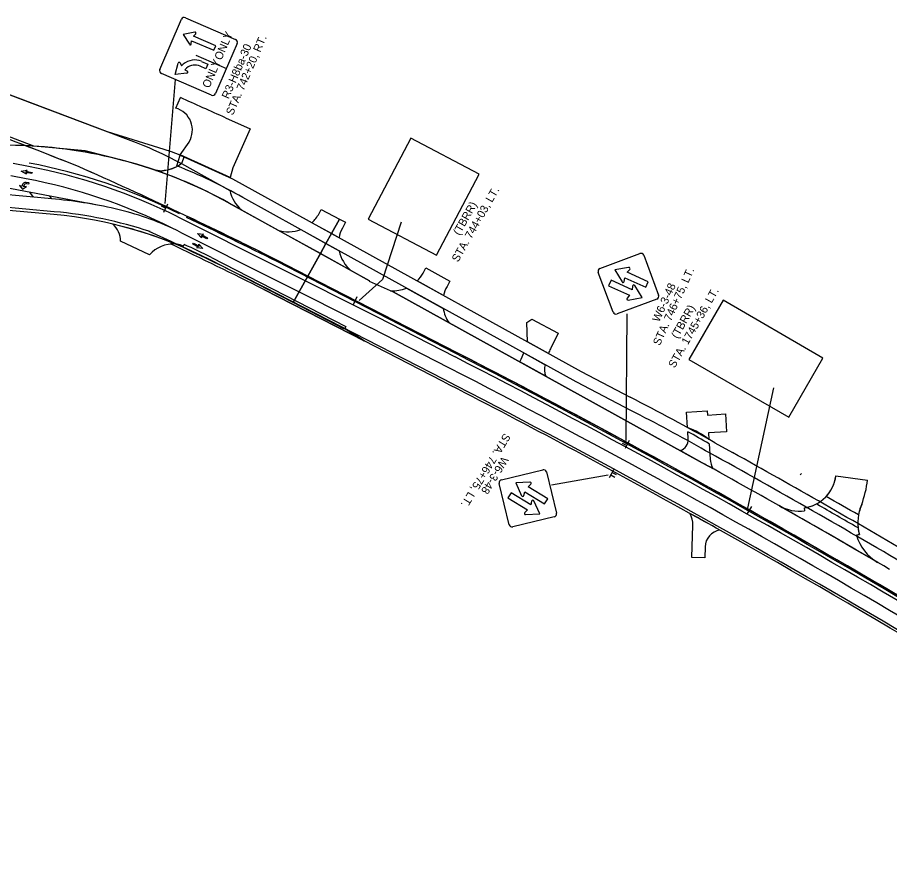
# Model space of a CAD drawing. Extents: x 134216 to 153379, y 327065 to 342138.
# Drawn here: x 146148 to 146911, y 332096 to 332830 of the extents above; entities that cross this region are included whole.
import ezdxf

# ---------------------------------------------------------------- set-up
doc = ezdxf.new("R2010")
doc.units = 0
for name, color, linetype in [('MT_P_Cells', 7, 'Continuous'), ('MT_P_CL_Double_Solid', 7, 'Continuous'), ('MT_P_Dotted_Line', 7, 'Continuous'), ('MT_P_Drums', 7, 'Continuous'), ('MT_P_Edge_Line', 7, 'Continuous'), ('MT_P_Temp_Road', 7, 'Continuous'), ('MT_P_Transverse_Line', 7, 'Continuous'), ('MT_P_Work_Area', 7, 'Continuous'), ('MT_X_Work_Area', 7, 'Continuous'), ('PM_P_Cells', 7, 'Continuous'), ('SC_Shading1', 7, 'Continuous'), ('SN_P_Signs', 7, 'Continuous'), ('SN_P_Text', 7, 'Continuous')]:
    doc.layers.add(name, color=color, linetype=linetype)

msp = doc.modelspace()

# ---------------------------------------------------------------- linework, layer by layer
at = {"layer": 'MT_P_Cells'}
for p, q in [((146151.59, 332695.16), (146156.81, 332696.04)), ((146151.59, 332695.16), (146151.59, 332695.16)), ((146156.23, 332692.61), (146151.59, 332695.16)), ((146160.88, 332693.09), (146155.45, 332694)), ((146155.45, 332694), (146156.23, 332692.61)), ((146156.81, 332696.04), (146155.62, 332694.98)), ((146155.62, 332694.98), (146161.04, 332694.07)), ((146161.04, 332694.07), (146160.88, 332693.09)), ((146160.96, 332693.58), (146160.96, 332693.58)), ((146305.78, 332640.71), (146305.78, 332640.71)), ((146305.78, 332640.71), (146311.03, 332639.98)), ((146309.45, 332636.89), (146305.78, 332640.71)), ((146311.03, 332639.98), (146309.57, 332639.33)), ((146301.85, 332631.18), (146302.31, 332632.07)), ((146302.31, 332632.07), (146307.2, 332629.57)), ((146314.02, 332635.94), (146309.12, 332638.44)), ((146309.12, 332638.44), (146309.45, 332636.89)), ((146309.57, 332639.33), (146314.47, 332636.83)), ((146314.47, 332636.83), (146314.02, 332635.94)), ((146314.24, 332636.39), (146314.24, 332636.39)), ((146306.75, 332628.68), (146301.85, 332631.18)), ((146302.08, 332631.62), (146302.08, 332631.62)), ((146305.3, 332628.03), (146306.75, 332628.68)), ((146310.54, 332627.3), (146305.3, 332628.03)), ((146307.2, 332629.57), (146306.88, 332631.12)), ((146306.88, 332631.12), (146310.54, 332627.3)), ((146310.54, 332627.3), (146310.54, 332627.3))]:
    msp.add_line(p, q, dxfattribs=at)
at = {"layer": 'MT_P_CL_Double_Solid'}
for p, q in [((146290.54, 332641.83), (146457.48, 332558.12)), ((146526.23, 332522.78), (146457.54, 332558.09))]:
    msp.add_line(p, q, dxfattribs=at)
msp.add_arc((143038.4, 325736.13), 7630.44, 56.584982, 62.800238, dxfattribs=at)
at = {"layer": 'MT_P_Dotted_Line'}
msp.add_arc((146064.6, 332208.09), 489, 63.36639, 79.23791, dxfattribs=at)
at = {"layer": 'MT_P_Drums'}
msp.add_lwpolyline([(146532, 332535.48), (146375.43, 332615.95), (146375.42, 332615.95)], dxfattribs=at)
for centre, radius, start, end in [((146064.6, 332208.09), 503, 63.36639, 79.23791), ((144634.43, 329153.93), 3875.13, 63.30294, 64.60728), ((143037.77, 325736.38), 7644.44, 56.584982, 62.800238)]:
    msp.add_arc(centre, radius, start, end, dxfattribs=at)
at = {"layer": 'MT_P_Edge_Line'}
for p, q in [((146157.97, 332699.3), (146144.66, 332701.83)), ((146218.49, 332665.4), (146107.78, 332686.45)), ((146155.92, 332688.49), (146142.6, 332691.02)), ((146181.53, 332670.6), (146061.11, 332681.63)), ((146180.53, 332659.64), (146051.28, 332671.48)), ((146288.75, 332655.04), (146462.41, 332567.95)), ((146521.2, 332513), (146364.73, 332593.42)), ((146462.57, 332567.87), (146531.26, 332532.57))]:
    msp.add_line(p, q, dxfattribs=at)
for centre, radius, start, end in [((146064.6, 332208.09), 500, 63.36639, 79.23791), ((146146.23, 332285.21), 387, 76.38676, 84.76614), ((146146.23, 332285.21), 376, 71.69505, 84.76614), ((146178.47, 332418.36), 250, 63.36639, 76.38676), ((144635.05, 329153.69), 3850.13, 63.30437, 64.97543), ((143038.4, 325736.13), 7641.44, 56.584982, 62.800238), ((143038.4, 325736.13), 7619.44, 56.584982, 62.800238)]:
    msp.add_arc(centre, radius, start, end, dxfattribs=at)
at = {"layer": 'MT_P_Temp_Road'}
msp.add_line((146363.82, 332591.63), (146451.65, 332546.49), dxfattribs=at)
msp.add_line((146363.82, 332591.63), (146451.65, 332546.49), dxfattribs=at)
msp.add_line((146363.82, 332591.63), (146451.65, 332546.49), dxfattribs=at)
msp.add_arc((144635.05, 329153.69), 3848.13, 63.3045, 64.65818, dxfattribs=at)
msp.add_arc((144635.05, 329153.69), 3848.13, 63.3045, 64.65818, dxfattribs=at)
msp.add_arc((144635.05, 329153.69), 3848.13, 63.3045, 64.65818, dxfattribs=at)
at = {"layer": 'MT_P_Transverse_Line'}
for p, q in [((146162.45, 332672.34), (146159.28, 332676.66)), ((146178.41, 332670.88), (146176.59, 332673.37)), ((146194.55, 332669.18), (146193.89, 332670.08)), ((146211.26, 332666.71), (146211.19, 332666.79))]:
    msp.add_line(p, q, dxfattribs=at)
at = {"layer": 'MT_P_Work_Area'}
for p, q in [((146330.32, 332741.81), (146351.91, 332732.1)), ((146291.81, 332701.7), (146334.13, 332678.29)), ((146344.46, 332661.14), (146333.05, 332667.45)), ((146376.5, 332616.6), (146376.51, 332616.59)), ((146376.52, 332616.59), (146533.08, 332536.13)), ((146521.13, 332586.26), (146497.98, 332599.07)), ((146488.63, 332592.81), (146520.8, 332575.01)), ((146610.66, 332515.58), (146587.78, 332528.24)), ((146735.28, 332460.8), (146734.88, 332467.11)), ((146753.59, 332456.57), (146754.45, 332443.09)), ((146758.55, 332457.4), (146773.94, 332448.87)), ((146747.48, 332439.89), (146728.16, 332450.58)), ((146753.29, 332448.89), (146750.44, 332450.47)), ((146834.19, 332430.44), (146833.11, 332429.34)), ((146864.38, 332428.44), (146892.14, 332424.75)), ((146886.96, 332403.4), (146885.71, 332399.89)), ((146836.71, 332400.42), (146837.06, 332397.94)), ((146882.5, 332376.47), (146884.9, 332377.15))]:
    msp.add_line(p, q, dxfattribs=at)
for points in [[(146021.1, 332807.53), (146218.01, 332733.05), (146252.26, 332720.09), (146258.02, 332717.84), (146263.13, 332715.72), (146266.84, 332714.12), (146275.34, 332710.21), (146281.12, 332707.37), (146287.06, 332704.29), (146291.81, 332701.7), (146290.08, 332700.46), (146288.06, 332699.24), (146285.48, 332697.98), (146282.2, 332696.78), (146279.57, 332696.11), (146276.54, 332695.65), (146273.58, 332695.14), (146272.69, 332695.54), (146270.79, 332695.63), (146269.45, 332695.76), (146264.93, 332697.28), (146253.96, 332700.75), (146243.22, 332703.81), (146207.41, 332712.98), (146182.27, 332715.33), (146162.72, 332717.01), (146114.11, 332735.41)], [(146070.68, 332788.78), (146226.7, 332729.76), (146276.46, 332714.49), (146282.89, 332712.21), (146294.28, 332707.94), (146291.81, 332701.7), (146290.08, 332700.46), (146288.06, 332699.24), (146285.48, 332697.98), (146282.2, 332696.78), (146279.57, 332696.11), (146276.54, 332695.65), (146273.58, 332695.14), (146272.69, 332695.54), (146270.79, 332695.63), (146269.45, 332695.76), (146264.93, 332697.28), (146253.96, 332700.75), (146243.22, 332703.81), (146206.91, 332713.03), (146182.27, 332715.33), (146162.72, 332717.01), (146114.11, 332735.41)], [(146107.67, 332774.78), (146150.01, 332758.77), (146218.01, 332733.05), (146252.26, 332720.09), (146258.02, 332717.84), (146263.13, 332715.72), (146266.84, 332714.12), (146275.34, 332710.21), (146281.12, 332707.37), (146287.06, 332704.29), (146291.81, 332701.7), (146290.08, 332700.46), (146288.06, 332699.24), (146285.48, 332697.98), (146282.2, 332696.78), (146279.57, 332696.11), (146276.54, 332695.65), (146273.58, 332695.14), (146272.69, 332695.54), (146270.79, 332695.63), (146269.45, 332695.76), (146264.93, 332697.28), (146253.96, 332700.75), (146243.22, 332703.81), (146207.41, 332712.98), (146182.27, 332715.33), (146162.72, 332717.01), (146114.11, 332735.41)], [(146286.75, 332750.35), (146290.85, 332759.54)], [(146351.91, 332732.1), (146336.66, 332697.98), (146334.33, 332689.7), (146290.77, 332709.42), (146298.52, 332720.65), (146298.49, 332720.66)], [(146287.83, 332699.66), (146290.73, 332709.26), (146336.58, 332688.29), (146423.03, 332640.53), (146418.22, 332631.76), (146345.39, 332672.05)], [(146333.05, 332667.45), (146413.38, 332623.01), (146402.45, 332603.26), (146376.51, 332616.59)], [(146412.22, 332658.18), (146413.95, 332661.5), (146430.03, 332653.1), (146423.06, 332640.51), (146405.93, 332649.99)], [(146429.65, 332636.87), (146423.06, 332640.51), (146430.03, 332653.1), (146435.22, 332650.39), (146432.56, 332645.29)], [(146396.14, 332643.98), (146418.22, 332631.76), (146413.38, 332623.01), (146376.12, 332643.62)], [(146684.95, 332485.7), (146637.81, 332510.36), (146637.03, 332510.71), (146418.22, 332631.76), (146423.06, 332640.51), (146641.5, 332519.67), (146684.3, 332497.31)], [(146440.1, 332608.23), (146413.38, 332623.01), (146418.22, 332631.76), (146429.76, 332625.38)], [(146533.13, 332536.1), (146402.45, 332603.26), (146413.38, 332623.01), (146456.29, 332599.27), (146456.06, 332598.83), (146476.95, 332589.56), (146747.48, 332439.89)], [(146503.17, 332605.91), (146505.74, 332610.56), (146526.74, 332598.94), (146524.17, 332594.29)], [(146525.91, 332562.47), (146476.95, 332589.56), (146474.82, 332590.5)], [(146612.86, 332535.51), (146594.42, 332545.72), (146593.98, 332562.79), (146598.28, 332565.46), (146621.4, 332553.34), (146614.69, 332539.71)], [(146589.14, 332530.6), (146591.33, 332536), (146609.88, 332525.73)], [(146734.65, 332470.66), (146733.79, 332484.21), (146751.74, 332485.35), (146751.98, 332481.59), (146767.66, 332482.59), (146768.65, 332467.1), (146752.98, 332466.11), (146753.35, 332460.29)], [(146847.49, 332403.73), (146847.3, 332403.84), (146847.3, 332403.84), (146847.3, 332403.84)], [(146883.77, 332382.88), (146883.77, 332382.87), (146883.23, 332383.19)]]:
    msp.add_lwpolyline(points, dxfattribs=at)
for centre, radius, start, end in [((86368.6, 199353.96), 146245.43, 65.7946932, 65.811645), ((146281.32, 332731.04), 20.06, 328.84864, 74.31984), ((144922.24, 329523.22), 3423.93, 68.05864, 68.89064), ((146138.21, 332315.25), 402.5, 61.04744, 87.55679), ((146273.55, 332725.5), 30, 261.84867, 307.48439), ((144635.05, 329153.69), 3876.13, 63.30268, 66.16178), ((146138.21, 332315.25), 402.5, 61.04744, 70.99201), ((146131.79, 332300.56), 428.52, 60.10259, 68.64561), ((146363.52, 332684.31), 30, 191.57809, 230.57213), ((144635.05, 329153.69), 3876.13, 63.30294, 64.60728), ((146385.63, 332672.08), 30, 312.59476, 332.41622), ((146385.63, 332672.08), 30, 251.52276, 290.51679), ((146459.15, 332631.4), 30, 152.41622, 169.50012), ((146459.15, 332631.4), 30, 191.57809, 230.57213), ((146376.06, 332615.7), 1, 62.80024, 63.30294), ((146476.92, 332620.43), 30, 314.59688, 331.04744), ((146550.42, 332579.76), 30, 151.04744, 167.49801), ((146476.92, 332620.43), 30, 265.98159, 292.9849), ((146550.42, 332579.76), 30, 189.10998, 215.2055), ((143038.4, 325736.13), 7645.44, 56.584982, 62.800238), ((143038.4, 325736.13), 7645.44, 57.617303, 62.799863), ((146659.56, 332517.65), 50, 153.81338, 159.06487), ((146579.87, 332534.35), 10, 322.32715, 337.95088), ((146624.34, 332521.73), 15, 164.5237, 204.17754), ((145694.99, 330567.34), 2168.76, 60.63312, 62.86032), ((145940.8, 331023.79), 1640.4, 60.42491, 63.02252), ((146709.5, 332403.3), 71.91, 52.42737, 69.52803), ((145714.92, 330634.98), 2096.91, 60.30835, 60.8951), ((146725.3, 332460.16), 10, 286.62044, 3.64822), ((143038.4, 325736.13), 7672.12, 59.485079, 61.039492), ((143038.4, 325736.13), 7682.12, 59.531219, 60.904678), ((146774.41, 332444.36), 20, 183.64822, 209.00685), ((143038.4, 325736.13), 7661.44, 59.634726, 61.044938), ((143038.4, 325736.13), 7661.44, 61.044855, 61.044938), ((143038.4, 325736.13), 7661.44, 60.964267, 61.044855), ((146832.15, 332432.6), 32.5, 317.00701, 352.27558), ((146789.05, 332438.44), 76, 352.27558, 352.43547), ((146789.05, 332438.44), 104, 340.30859, 352.43547), ((146832.15, 332432.6), 32.5, 278.07016, 295.69046), ((146832.15, 332432.6), 32.5, 295.69046, 297.78058), ((143038.4, 325736.13), 7678.94, 60.258595, 60.261364), ((143038.4, 325736.13), 7678.94, 59.953755, 60.258595), ((143038.4, 325736.13), 7688.94, 59.988844, 60.231581), ((146832.15, 332432.6), 35, 240.47358, 278.07016), ((143038.4, 325736.13), 7661.44, 59.725648, 60.467081), ((146921.02, 332387.26), 37.5, 160.30859, 169.32839), ((146921.02, 332387.26), 37.5, 186.70717, 195.63929), ((146921.02, 332387.26), 40, 195.63929, 239.71646)]:
    msp.add_arc(centre, radius, start, end, dxfattribs=at)
at = {"layer": 'MT_X_Work_Area'}
for p, q in [((146864.38, 332428.44), (146892.14, 332424.75)), ((146885.71, 332399.89), (146886.96, 332403.4))]:
    msp.add_line(p, q, dxfattribs=at)
for centre, radius, start, end in [((146832.15, 332432.6), 32.5, 278.07016, 352.27558), ((146789.05, 332438.44), 76, 352.27558, 352.43547), ((146789.05, 332438.44), 104, 340.30859, 352.43547), ((146921.02, 332387.26), 37.5, 160.30859, 195.63929)]:
    msp.add_arc(centre, radius, start, end, dxfattribs=at)
at = {"layer": 'PM_P_Cells'}
for p, q in [((146150.11, 332682.55), (146150.11, 332682.55)), ((146152.27, 332681.65), (146150.11, 332682.55)), ((146150.11, 332682.55), (146152.82, 332679.24)), ((146152.34, 332682.31), (146152.27, 332681.65)), ((146152.82, 332679.24), (146156.12, 332681.57)), ((146153.86, 332681.48), (146153.94, 332682.18)), ((146156.12, 332681.57), (146153.86, 332681.48)), ((146158.42, 332685.01), (146155.96, 332685.28)), ((146156.46, 332684.22), (146158.32, 332684.02)), ((146158.07, 332681.7), (146158.07, 332681.7)), ((146158.32, 332684.02), (146158.42, 332685.01))]:
    msp.add_line(p, q, dxfattribs=at)
for centre, radius, end in [((146155.61, 332682.01), 3.28, 174.80083), ((146156.22, 332681.93), 2.3, 173.89234)]:
    msp.add_arc(centre, radius, 83.89234, end, dxfattribs=at)
at = {"layer": 'SC_Shading1'}
for p, q in [((146180.28, 332657.14), (146051.03, 332668.98)), ((146456.29, 332599.27), (146333.05, 332667.45)), ((146402.45, 332603.26), (146430.03, 332653.1)), ((146263.89, 332621.9), (146238.55, 332633.8)), ((146293.48, 332629.55), (146294.07, 332630.93)), ((146402.45, 332603.26), (146413.38, 332623.01)), ((146456.29, 332599.27), (146456.06, 332598.83)), ((146456.06, 332598.83), (146476.95, 332589.56)), ((146747.48, 332439.89), (146476.95, 332589.56)), ((146836.71, 332400.42), (146837.06, 332397.94)), ((146884.9, 332377.15), (146882.5, 332376.47))]:
    msp.add_line(p, q, dxfattribs=at)
for points in [[(146376.49, 332616.58), (146402.43, 332603.25), (146389.6, 332580.05), (146316.93, 332617.4)], [(146318.09, 332619.63), (146435.69, 332559.19), (146434.78, 332557.42), (146451.65, 332546.49), (146363.82, 332591.63)], [(146520.27, 332511.21), (146451.63, 332546.49), (146434.76, 332557.41), (146434.53, 332556.96), (146389.6, 332580.05), (146402.43, 332603.25), (146533.11, 332536.09)], [(146749.94, 332366.38), (146749.69, 332356.58), (146738.49, 332356.86), (146739.2, 332385.3)]]:
    msp.add_lwpolyline(points, dxfattribs=at)
for centre, radius, start, end in [((144922.22, 329523.22), 3423.93, 68.05864, 70.95098), ((146138.21, 332315.25), 402.5, 61.04744, 89.6887), ((144635.04, 329153.68), 3876.13, 63.30268, 66.16178), ((146146.21, 332285.2), 373.5, 62.80024, 84.76614), ((146218.14, 332633.59), 20.41, 0.59205, 48.02949), ((146146.21, 332285.2), 373.5, 67.95675, 76.7541), ((146285.14, 332602.98), 28.45, 87.48669, 138.31041), ((146283.65, 332606.56), 25, 66.84666, 93.49604), ((144635.05, 329153.69), 3848.13, 63.3045, 64.65818), ((146146.23, 332285.21), 376, 62.80024, 66.84666), ((143038.93, 325737.08), 7644.33, 57.613663, 62.800238), ((143038.38, 325736.12), 7617.44, 61.044938, 62.800238), ((143038.4, 325736.13), 7661.44, 59.634726, 61.044938), ((143038.38, 325736.12), 7617.44, 57.614056, 61.044938), ((146719.21, 332385.8), 20, 358.57027, 29.18877), ((143038.38, 325736.12), 7617.44, 60.728039, 60.954553), ((146764.93, 332366.01), 15, 97.51419, 178.57027)]:
    msp.add_arc(centre, radius, start, end, dxfattribs=at)
at = {"layer": 'SN_P_Signs'}
for p, q in [((146303.43, 332816.86), (146293.35, 332814.87)), ((146302.48, 332813.33), (146304.27, 332815.41)), ((146293.35, 332814.87), (146298.81, 332806.17)), ((146300.44, 332806.55), (146300.72, 332809.27)), ((146300.72, 332809.27), (146320.1, 332800.89)), ((146321.86, 332804.95), (146302.48, 332813.33)), ((146320.1, 332800.89), (146321.86, 332804.95)), ((146304.27, 332796.64), (146331.09, 332785.04)), ((146286.37, 332779.79), (146289, 332789.72)), ((146290.67, 332789.84), (146291.75, 332787.32)), ((146291.75, 332787.32), (146293.38, 332788.72)), ((146296.28, 332785.38), (146294.64, 332783.96)), ((146313.15, 332784.83), (146308.13, 332787)), ((146309.45, 332791.25), (146314.91, 332788.89)), ((146314.91, 332788.89), (146313.15, 332784.83)), ((146296.58, 332780.88), (146286.37, 332779.79)), ((146294.64, 332783.96), (146296.96, 332782.51)), ((146277.86, 332662.71), (146274.23, 332664.41)), ((146279.55, 332666.33), (146276.16, 332659.09)), ((146277.85, 332662.72), (146277.85, 332662.72)), ((146683.06, 332610.89), (146670.89, 332608.74)), ((146681.85, 332606.68), (146684.04, 332609.13)), ((146670.89, 332608.74), (146677.29, 332598.16)), ((146679.25, 332598.58), (146679.65, 332601.84)), ((146679.65, 332601.84), (146698, 332593.51)), ((146700.2, 332598.35), (146681.85, 332606.68)), ((146667.74, 332599.67), (146665.54, 332594.83)), ((146665.54, 332594.83), (146683.89, 332586.5)), ((146686.09, 332591.34), (146667.74, 332599.67)), ((146686.49, 332594.6), (146686.09, 332591.34)), ((146694.86, 332584.44), (146688.46, 332595.02)), ((146698, 332593.51), (146700.2, 332598.35)), ((146683.89, 332586.5), (146681.7, 332584.05)), ((146443.61, 332581.63), (146439.99, 332583.32)), ((146445.31, 332585.25), (146441.92, 332578)), ((146443.61, 332581.63), (146443.61, 332581.63)), ((146682.68, 332582.29), (146694.86, 332584.44)), ((146681.17, 332454.89), (146677.6, 332456.71)), ((146682.26, 332457.03), (146678.69, 332458.84)), ((146683.53, 332459.53), (146679.9, 332452.4)), ((146681.71, 332455.96), (146681.71, 332455.96)), ((146666.22, 332426.9), (146670.08, 332433.91)), ((146667.57, 332429.36), (146671.08, 332427.43)), ((146668.15, 332430.41), (146668.15, 332430.41)), ((146668.73, 332431.46), (146672.23, 332429.53)), ((146596.75, 332422.93), (146584.4, 332422.29)), ((146584.4, 332422.29), (146589.46, 332411)), ((146595.03, 332418.9), (146597.51, 332421.07)), ((146612.23, 332408.39), (146595.03, 332418.9)), ((146580.17, 332413.66), (146577.4, 332409.13)), ((146597.37, 332403.15), (146580.17, 332413.66)), ((146591.46, 332411.18), (146592.26, 332414.37)), ((146592.26, 332414.37), (146609.46, 332403.86)), ((146577.4, 332409.13), (146594.6, 332398.62)), ((146598.17, 332406.34), (146597.37, 332403.15)), ((146605.23, 332395.24), (146600.17, 332406.52)), ((146609.46, 332403.86), (146612.23, 332408.39)), ((146594.6, 332398.62), (146592.13, 332396.46)), ((146788.49, 332398.23), (146785.08, 332400.31)), ((146790.57, 332401.65), (146786.41, 332394.81)), ((146788.49, 332398.23), (146788.49, 332398.23)), ((146592.88, 332394.6), (146605.23, 332395.24))]:
    msp.add_line(p, q, dxfattribs=at)
for points in [[(146272.84, 332784.19), (146291.83, 332828.08)], [(146295.32, 332829.46), (146339.2, 332810.47)], [(146340.58, 332806.98), (146321.6, 332763.1)], [(146318.1, 332761.72), (146274.22, 332780.7)], [(146657.99, 332609.95), (146692.81, 332623.02)], [(146696.23, 332621.47), (146709.3, 332586.65)], [(146669.51, 332571.71), (146656.44, 332606.53)], [(146707.75, 332583.23), (146672.93, 332570.16)], [(146571.75, 332425.05), (146607.9, 332433.78)], [(146611.11, 332431.82), (146619.84, 332395.68)], [(146578.52, 332385.7), (146569.8, 332421.85)], [(146617.88, 332392.47), (146581.73, 332383.74)]]:
    msp.add_lwpolyline(points, dxfattribs=at)
for centre, radius, start, end in [((146294.26, 332827.02), 2.66, 66.60327, 156.60327), ((146303.6, 332815.99), 0.885, 319.24143, 101.11955), ((146338.14, 332808.03), 2.66, 336.60327, 66.60327), ((146299.56, 332806.64), 0.885, 212.08699, 353.96511), ((146303.48, 332776.97), 15.49, 67.29362, 130.68832), ((146289.86, 332789.49), 0.885, 23.26493, 165.14305), ((146303.48, 332776.97), 11.07, 65.1199, 130.55395), ((146275.28, 332783.14), 2.66, 156.60327, 246.60327), ((146296.49, 332781.76), 0.885, 276.11049, 57.98861), ((146319.16, 332764.15), 2.66, 246.60327, 336.60327), ((146693.74, 332620.53), 2.66, 20.5776, 110.5776), ((146658.93, 332607.46), 2.66, 110.5776, 200.5776), ((146683.25, 332609.84), 1.06, 318.21138, 99.98311), ((146678.19, 332598.71), 1.06, 211.17208, 352.94383), ((146687.55, 332594.47), 1.06, 31.17208, 172.94383), ((146706.81, 332585.72), 2.66, 290.5776, 20.5776), ((146682.49, 332583.34), 1.06, 138.21138, 279.98311), ((146672, 332572.65), 2.66, 200.5776, 290.5776), ((146608.53, 332431.2), 2.66, 13.57373, 103.57373), ((146572.38, 332422.47), 2.66, 103.57373, 193.57373), ((146596.81, 332421.87), 1.06, 311.20751, 92.97923), ((146590.43, 332411.44), 1.06, 204.16821, 345.93996), ((146599.2, 332406.08), 1.06, 24.16821, 165.93996), ((146592.83, 332395.66), 1.06, 131.20751, 272.97923), ((146617.25, 332395.05), 2.66, 283.57373, 13.57373), ((146581.11, 332386.32), 2.66, 193.57373, 283.57373)]:
    msp.add_arc(centre, radius, start, end, dxfattribs=at)
at = {"layer": 'SN_P_Text'}
for p, q in [((146277.62, 332666.9), (146286.51, 332775.39)), ((146484.06, 332650.51), (146467.82, 332600.25)), ((146467.82, 332600.25), (146447.2, 332582.07)), ((146680.81, 332459.28), (146681.88, 332570.31)), ((146809.66, 332505.6), (146786.99, 332400.1)), ((146665.21, 332429.16), (146615.43, 332420.4))]:
    msp.add_line(p, q, dxfattribs=at)
for points in [[(146492.43, 332723.92), (146455.04, 332653.09), (146514.84, 332621.53), (146552.23, 332692.36)], [(146765.66, 332582.12), (146735.73, 332530.33), (146823.14, 332479.8), (146853.08, 332531.59)]]:
    msp.add_lwpolyline(points, close=True, dxfattribs=at)

# ---------------------------------------------------------------- texts
at = {"layer": 'SN_P_Signs'}
for p in [(146326.72, 332791.67), (146316.15, 332767.23)]:
    msp.add_text('ONLY', height=7.083, rotation=66.60327, dxfattribs=at).set_placement(p)
at = {"layer": 'SN_P_Text'}
for s, rotation, p in [('STA. 742+20, RT.', 66.60327, (146336.78, 332743.53)), ('R3-H8ba-30', 66.60327, (146333.1, 332757.83)), ('STA. 744+03, LT.', 60.36459, (146533.82, 332614.96)), ('(TBRR)', 60.36459, (146535.06, 332638.37)), ('STA. 746+75, LT.', 65.5776, (146710.3, 332541.93)), ('W6-3-48', 65.5776, (146709.68, 332562.49)), ('STA. 1745+36, LT.', 60.36459, (146723.3, 332522.26)), ('(TBRR)', 60.36459, (146725.88, 332548.03)), ('STA. 746+75, LT.', 238.57373, (146574.25, 332466.36)), ('W6-3-48', 238.57373, (146572.36, 332445.88))]:
    msp.add_text(s, height=7, rotation=rotation, dxfattribs=at).set_placement(p)

doc.saveas('drawing.dxf')
